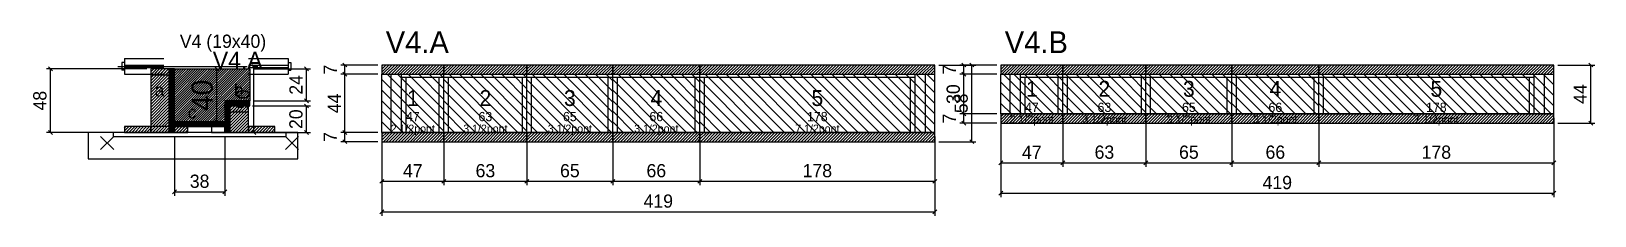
# Model space of a CAD drawing. Extents: x -69 to 1116, y -107 to 32.
import ezdxf
from ezdxf.enums import TextEntityAlignment as Align

# ---------------------------------------------------------------- set-up
doc = ezdxf.new("R2010")
doc.units = 0
for name, color, linetype in [('5', 5, 'Continuous'), ('barrote', 126, 'Continuous'), ('CONCRETO', 251, 'Continuous'), ('COTA', 241, 'Continuous'), ('Cota Seção (2x)', 241, 'Continuous'), ('detalhes', 7, 'Continuous'), ('Hachura', 251, 'Continuous'), ('Madeira', 126, 'Continuous'), ('NOMENCLATURA', 7, 'Continuous'), ('Painéis', 200, 'Continuous'), ('presilha', 224, 'Continuous'), ('Reaproveitamento', 30, 'Continuous'), ('SARR_2.2x7', 40, 'Continuous'), ('SARR_3.5x7', 81, 'Continuous'), ('SCO-___-LAJ', 224, 'Continuous'), ('TENSOR', 224, 'Continuous'), ('texto', 7, 'Continuous'), ('Texto Seção', 7, 'Continuous')]:
    doc.layers.add(name, color=color, linetype=linetype)
doc.dimstyles.new('PAINEL', dxfattribs={"dimtxt": 10, "dimasz": 3, "dimexe": 3, "dimexo": 3, "dimgap": 3, "dimtad": 1, "dimblk": 'OBLIQUE', "dimblk1": 'OBLIQUE', "dimcen": 2.5, "dimclrd": 4, "dimclre": 4, "dimclrt": 240, "dimazin": 3, "dimtfac": 1, "dimtmove": 0, "dimatfit": 3})
doc.dimstyles.new('SECAO2X', dxfattribs={"dimtxt": 16, "dimasz": 3, "dimexe": 3, "dimexo": 3, "dimgap": 3, "dimtad": 1, "dimblk": 'OBLIQUE', "dimblk1": 'OBLIQUE', "dimcen": 2.5, "dimclrd": 4, "dimclre": 4, "dimclrt": 240, "dimazin": 3, "dimtfac": 1, "dimtmove": 0, "dimatfit": 3})

# ---------------------------------------------------------------- blocks, each defined once
blk = doc.blocks.new('_OBLIQUE')
at = {"color": 0, "linetype": 'BYBLOCK'}
blk.add_line((-0.5, -0.5), (0.5, 0.5), dxfattribs=at)

msp = doc.modelspace()

# ---------------------------------------------------------------- hatches: boundary and pattern name
at = {"layer": 'COTA'}
h = msp.add_hatch(dxfattribs=at)
h.set_pattern_fill('ANSI31', scale=0.4)
h.paths.add_polyline_path([(40, -36), (40, 4), (97, 4), (97, -20), (78, -20), (78, -36)])
h = msp.add_hatch(dxfattribs=at)
h.set_pattern_fill('ANSI31', scale=0.5)
h.paths.add_polyline_path([(197, 0), (244, 0), (244, 7), (197, 7)])
h = msp.add_hatch(dxfattribs=at)
h.set_pattern_fill('ANSI31', scale=0.5)
h.paths.add_polyline_path([(244, 0), (307, 0), (307, 7), (244, 7)])
h = msp.add_hatch(dxfattribs=at)
h.set_pattern_fill('ANSI31', scale=0.5)
h.paths.add_polyline_path([(307, 0), (372, 0), (372, 7), (307, 7)])
h = msp.add_hatch(dxfattribs=at)
h.set_pattern_fill('ANSI31', scale=0.5)
h.paths.add_polyline_path([(372, 0), (438, 0), (438, 7), (372, 7)])
h = msp.add_hatch(dxfattribs=at)
h.set_pattern_fill('ANSI31', scale=0.5)
h.paths.add_polyline_path([(438, 0), (616, 0), (616, 7), (438, 7)])
h = msp.add_hatch(dxfattribs=at)
h.set_pattern_fill('ANSI31', scale=0.5)
h.paths.add_polyline_path([(666, 0), (713, 0), (713, 7), (666, 7)])
h = msp.add_hatch(dxfattribs=at)
h.set_pattern_fill('ANSI31', scale=0.5)
h.paths.add_polyline_path([(713, 0), (776, 0), (776, 7), (713, 7)])
h = msp.add_hatch(dxfattribs=at)
h.set_pattern_fill('ANSI31', scale=0.5)
h.paths.add_polyline_path([(776, 0), (841, 0), (841, 7), (776, 7)])
h = msp.add_hatch(dxfattribs=at)
h.set_pattern_fill('ANSI31', scale=0.5)
h.paths.add_polyline_path([(841, 0), (907, 0), (907, 7), (841, 7)])
h = msp.add_hatch(dxfattribs=at)
h.set_pattern_fill('ANSI31', scale=0.5)
h.paths.add_polyline_path([(907, 0), (1085, 0), (1085, 7), (907, 7)])
h = msp.add_hatch(dxfattribs=at)
h.set_pattern_fill('ANSI31', scale=0.5)
h.paths.add_polyline_path([(666, -37), (713, -37), (713, -30), (666, -30)])
h = msp.add_hatch(dxfattribs=at)
h.set_pattern_fill('ANSI31', scale=0.5)
h.paths.add_polyline_path([(713, -37), (776, -37), (776, -30), (713, -30)])
h = msp.add_hatch(dxfattribs=at)
h.set_pattern_fill('ANSI31', scale=0.5)
h.paths.add_polyline_path([(776, -37), (841, -37), (841, -30), (776, -30)])
h = msp.add_hatch(dxfattribs=at)
h.set_pattern_fill('ANSI31', scale=0.5)
h.paths.add_polyline_path([(841, -37), (907, -37), (907, -30), (841, -30)])
h = msp.add_hatch(dxfattribs=at)
h.set_pattern_fill('ANSI31', scale=0.5)
h.paths.add_polyline_path([(907, -37), (1085, -37), (1085, -30), (907, -30)])
h = msp.add_hatch(dxfattribs=at)
h.set_pattern_fill('ANSI31', scale=0.5)
h.paths.add_polyline_path([(197, -51), (244, -51), (244, -44), (197, -44)])
h = msp.add_hatch(dxfattribs=at)
h.set_pattern_fill('ANSI31', scale=0.5)
h.paths.add_polyline_path([(244, -51), (307, -51), (307, -44), (244, -44)])
h = msp.add_hatch(dxfattribs=at)
h.set_pattern_fill('ANSI31', scale=0.5)
h.paths.add_polyline_path([(307, -51), (372, -51), (372, -44), (307, -44)])
h = msp.add_hatch(dxfattribs=at)
h.set_pattern_fill('ANSI31', scale=0.5)
h.paths.add_polyline_path([(372, -51), (438, -51), (438, -44), (372, -44)])
h = msp.add_hatch(dxfattribs=at)
h.set_pattern_fill('ANSI31', scale=0.5)
h.paths.add_polyline_path([(438, -51), (616, -51), (616, -44), (438, -44)])
at = {"layer": 'Hachura'}
h = msp.add_hatch(dxfattribs=at)
h.set_pattern_fill('ANSI31', scale=0.5)
h.paths.add_polyline_path([(22, -44), (36, -44), (36, 4), (22, 4)])
h = msp.add_hatch(dxfattribs=at)
h.set_pattern_fill('ANSI31', scale=0.5)
h.paths.add_polyline_path([(22, -0.4), (36, -0.4), (36, 4), (22, 4)])
h = msp.add_hatch(dxfattribs=at)
h.set_pattern_fill('SOLID')
h.paths.add_polyline_path([(36, -44), (40, -44), (40, 4), (36, 4)])
h = msp.add_hatch(dxfattribs=at)
h.set_pattern_fill('SOLID')
h.paths.add_polyline_path([(78, -24), (97, -24), (97, -20), (78, -20)])
h = msp.add_hatch(dxfattribs=at)
h.set_pattern_fill('SOLID')
h.paths.add_polyline_path([(78, -44), (82, -44), (82, -24), (78, -24)])
h = msp.add_hatch(dxfattribs=at)
h.set_pattern_fill('ANSI31', scale=0.5)
h.paths.add_polyline_path([(82, -44), (96, -44), (96, -24), (82, -24)])
h = msp.add_hatch(dxfattribs=at)
h.set_pattern_fill('ANSI31', scale=0.5)
h.paths.add_polyline_path([(82, -28.4), (96, -28.4), (96, -24), (82, -24)])
h = msp.add_hatch(dxfattribs=at)
h.set_pattern_fill('ANSI31', scale=0.5)
h.paths.add_polyline_path([(2, -44), (22, -44), (22, -39.6), (2, -39.6)])
h = msp.add_hatch(dxfattribs=at)
h.set_pattern_fill('SOLID')
h.paths.add_polyline_path([(40, -39.6), (78, -39.6), (78, -36), (40, -36)])
h = msp.add_hatch(dxfattribs=at)
h.set_pattern_fill('ANSI31', scale=0.5)
h.paths.add_polyline_path([(40, -44), (50, -44), (50, -39.6), (40, -39.6)])
h = msp.add_hatch(dxfattribs=at)
h.set_pattern_fill('ANSI31', scale=0.5)
h.paths.add_polyline_path([(96, -44), (116, -44), (116, -39.6), (96, -39.6)])

# ---------------------------------------------------------------- linework, layer by layer
for p, q in [((2, 12), (32, 12)), ((2, 12), (2, 0)), ((96, 12), (126, 12)), ((126, 12), (126, 0)), ((0, 9), (0, 3)), ((2, 9), (0, 9)), ((2, 3), (0, 3)), ((2, 7), (32, 7)), ((2, 5), (32, 5)), ((2, 0), (32, 0)), ((96, 7), (126, 7)), ((96, 5), (126, 5)), ((96, 0), (126, 0)), ((126, 9), (128, 9)), ((126, 3), (128, 3)), ((128, 9), (128, 3))]:
    msp.add_line(p, q)
at = {"layer": 'barrote'}
msp.add_lwpolyline([(-25.5, -64), (133.5, -64), (133.5, -44), (-25.5, -44)], close=True, dxfattribs=at)
at = {"layer": 'CONCRETO'}
msp.add_lwpolyline([(40, -36), (40, 4), (97, 4), (97, -20), (78, -20), (78, -36)], close=True, dxfattribs=at)
at = {"layer": 'Madeira'}
for points in [[(22, -44), (36, -44), (36, 4), (22, 4)], [(22, -0.4), (36, -0.4), (36, 4), (22, 4)], [(82, -44), (96, -44), (96, -24), (82, -24)], [(82, -28.4), (96, -28.4), (96, -24), (82, -24)], [(2, -44), (22, -44), (22, -39.6), (2, -39.6)], [(22, -44), (36, -44), (36, -39.6), (22, -39.6)], [(40, -44), (50, -44), (50, -39.6), (40, -39.6)], [(68, -44), (78, -44), (78, -39.6), (68, -39.6)], [(96, -44), (116, -44), (116, -39.6), (96, -39.6)]]:
    msp.add_lwpolyline(points, close=True, dxfattribs=at)
at = {"layer": 'Painéis'}
for p, q in [((197, 0), (244, 0)), ((197, -44), (197, 0)), ((244, -44), (244, 0)), ((244, -44), (244, 0)), ((244, 0), (307, 0)), ((244, -44), (244, 0)), ((307, -44), (307, 0)), ((307, -44), (307, 0)), ((307, 0), (372, 0)), ((307, -44), (307, 0)), ((372, -44), (372, 0)), ((372, -44), (372, 0)), ((372, 0), (438, 0)), ((372, -44), (372, 0)), ((438, -44), (438, 0)), ((438, -44), (438, 0)), ((438, 0), (616, 0)), ((438, -44), (438, 0)), ((616, -44), (616, 0)), ((666, 0), (713, 0)), ((666, -30), (666, 0)), ((713, -30), (713, 0)), ((713, -30), (713, 0)), ((713, 0), (776, 0)), ((713, -30), (713, 0)), ((776, -30), (776, 0)), ((776, -30), (776, 0)), ((776, 0), (841, 0)), ((776, -30), (776, 0)), ((841, -30), (841, 0)), ((841, -30), (841, 0)), ((841, 0), (907, 0)), ((841, -30), (841, 0)), ((907, -30), (907, 0)), ((907, -30), (907, 0)), ((907, 0), (1085, 0)), ((907, -30), (907, 0)), ((1085, -30), (1085, 0)), ((666, -30), (713, -30)), ((713, -30), (776, -30)), ((776, -30), (841, -30)), ((841, -30), (907, -30)), ((907, -30), (1085, -30)), ((197, -44), (244, -44)), ((244, -44), (307, -44)), ((307, -44), (372, -44)), ((372, -44), (438, -44)), ((438, -44), (616, -44))]:
    msp.add_line(p, q, dxfattribs=at)
for points in [[(36, -44), (40, -44), (40, 4), (36, 4)], [(78, -24), (97, -24), (97, -20), (78, -20)], [(78, -44), (82, -44), (82, -24), (78, -24)], [(40, -39.6), (78, -39.6), (78, -36), (40, -36)]]:
    msp.add_lwpolyline(points, close=True, dxfattribs=at)
at = {"layer": 'presilha'}
for p, q in [((-16, -57), (-6, -47)), ((-16, -47), (-6, -57)), ((124, -57), (134, -47)), ((124, -47), (134, -57))]:
    msp.add_line(p, q, dxfattribs=at)
at = {"layer": 'Reaproveitamento', "color": 30}
for p, q in [((244, -43), (201, 0)), ((244, -35), (209, 0)), ((244, -27), (217, 0)), ((244, -19), (225, 0)), ((244, -11), (233, 0)), ((244, -3), (241, 0)), ((292, -44), (248, 0)), ((300, -44), (256, 0)), ((307, -43), (264, 0)), ((307, -35), (272, 0)), ((307, -27), (280, 0)), ((307, -19), (288, 0)), ((307, -11), (296, 0)), ((307, -3), (304, 0)), ((355, -44), (311, 0)), ((363, -44), (319, 0)), ((371, -44), (327, 0)), ((372, -37), (335, 0)), ((372, -29), (343, 0)), ((372, -21), (351, 0)), ((372, -13), (359, 0)), ((372, -5), (367, 0)), ((420, -44), (376, 0)), ((428, -44), (384, 0)), ((436, -44), (392, 0)), ((438, -38), (400, 0)), ((438, -30), (408, 0)), ((438, -22), (416, 0)), ((438, -14), (424, 0)), ((438, -6), (432, 0)), ((486, -44), (442, 0)), ((494, -44), (450, 0)), ((502, -44), (458, 0)), ((510, -44), (466, 0)), ((518, -44), (474, 0)), ((526, -44), (482, 0)), ((534, -44), (490, 0)), ((542, -44), (498, 0)), ((550, -44), (506, 0)), ((558, -44), (514, 0)), ((566, -44), (522, 0)), ((574, -44), (530, 0)), ((582, -44), (538, 0)), ((590, -44), (546, 0)), ((598, -44), (554, 0)), ((606, -44), (562, 0)), ((614, -44), (570, 0)), ((616, -38), (578, 0)), ((616, -30), (586, 0)), ((616, -22), (594, 0)), ((616, -14), (602, 0)), ((616, -6), (610, 0)), ((698, -30), (668, 0)), ((706, -30), (676, 0)), ((713, -29), (684, 0)), ((713, -21), (692, 0)), ((713, -13), (700, 0)), ((713, -5), (708, 0)), ((745, -30), (715, 0)), ((753, -30), (723, 0)), ((761, -30), (731, 0)), ((769, -30), (739, 0)), ((776, -29), (747, 0)), ((776, -21), (755, 0)), ((776, -13), (763, 0)), ((776, -5), (771, 0)), ((808, -30), (778, 0)), ((816, -30), (786, 0)), ((824, -30), (794, 0)), ((832, -30), (802, 0)), ((840, -30), (810, 0)), ((841, -23), (818, 0)), ((841, -15), (826, 0)), ((841, -7), (834, 0)), ((873, -30), (843, 0)), ((881, -30), (851, 0)), ((889, -30), (859, 0)), ((897, -30), (867, 0)), ((905, -30), (875, 0)), ((907, -24), (883, 0)), ((907, -16), (891, 0)), ((907, -8), (899, 0)), ((907, 0), (907, 0)), ((939, -30), (909, 0)), ((947, -30), (917, 0)), ((955, -30), (925, 0)), ((963, -30), (933, 0)), ((971, -30), (941, 0)), ((979, -30), (949, 0)), ((987, -30), (957, 0)), ((995, -30), (965, 0)), ((1003, -30), (973, 0)), ((1011, -30), (981, 0)), ((1019, -30), (989, 0)), ((1027, -30), (997, 0)), ((1035, -30), (1005, 0)), ((1043, -30), (1013, 0)), ((1051, -30), (1021, 0)), ((1059, -30), (1029, 0)), ((1067, -30), (1037, 0)), ((1075, -30), (1045, 0)), ((1083, -30), (1053, 0)), ((1085, -24), (1061, 0)), ((1085, -16), (1069, 0)), ((1085, -8), (1077, 0)), ((1085, 0), (1085, 0)), ((237, -44), (197, -4)), ((284, -44), (244, -4)), ((347, -44), (307, -4)), ((412, -44), (372, -4)), ((478, -44), (438, -4)), ((690, -30), (666, -6)), ((737, -30), (713, -6)), ((800, -30), (776, -6)), ((865, -30), (841, -6)), ((931, -30), (907, -6)), ((229, -44), (197, -12)), ((221, -44), (197, -20)), ((276, -44), (244, -12)), ((268, -44), (244, -20)), ((339, -44), (307, -12)), ((331, -44), (307, -20)), ((404, -44), (372, -12)), ((396, -44), (372, -20)), ((470, -44), (438, -12)), ((462, -44), (438, -20)), ((682, -30), (666, -14)), ((674, -30), (666, -22)), ((729, -30), (713, -14)), ((721, -30), (713, -22)), ((792, -30), (776, -14)), ((784, -30), (776, -22)), ((857, -30), (841, -14)), ((849, -30), (841, -22)), ((923, -30), (907, -14)), ((915, -30), (907, -22)), ((213, -44), (197, -28)), ((260, -44), (244, -28)), ((323, -44), (307, -28)), ((388, -44), (372, -28)), ((454, -44), (438, -28)), ((666, -30), (666, -30)), ((713, -30), (713, -30)), ((776, -30), (776, -30)), ((841, -30), (841, -30)), ((907, -30), (907, -30)), ((205, -44), (197, -36)), ((197, -44), (197, -44)), ((252, -44), (244, -36)), ((244, -44), (244, -44)), ((315, -44), (307, -36)), ((307, -44), (307, -44)), ((380, -44), (372, -36)), ((372, -44), (372, -44)), ((446, -44), (438, -36)), ((438, -44), (438, -44))]:
    msp.add_line(p, q, dxfattribs=at)
at = {"layer": 'SARR_2.2x7'}
for p, q in [((204, -44), (204, 0)), ((609, -44), (609, 0)), ((673, -30), (673, 0)), ((1078, -30), (1078, 0)), ((212, -2.2), (244, -2.2)), ((244, -2.2), (307, -2.2)), ((307, -2.2), (372, -2.2)), ((372, -2.2), (438, -2.2)), ((438, -2.2), (601, -2.2)), ((681, -2.2), (713, -2.2)), ((713, -2.2), (776, -2.2)), ((776, -2.2), (841, -2.2)), ((841, -2.2), (907, -2.2)), ((907, -2.2), (1070, -2.2))]:
    msp.add_line(p, q, dxfattribs=at)
at = {"layer": 'SARR_3.5x7'}
for p, q in [((212, -44), (212, 0)), ((244, -44), (244, 0)), ((244, -44), (244, 0)), ((307, -44), (307, 0)), ((307, -44), (307, 0)), ((372, -44), (372, 0)), ((372, -44), (372, 0)), ((438, -44), (438, 0)), ((438, -44), (438, 0)), ((601, -44), (601, 0)), ((681, -30), (681, 0)), ((713, -30), (713, 0)), ((713, -30), (713, 0)), ((776, -30), (776, 0)), ((776, -30), (776, 0)), ((841, -30), (841, 0)), ((841, -30), (841, 0)), ((907, -30), (907, 0)), ((907, -30), (907, 0)), ((1070, -30), (1070, 0)), ((215.5, -44), (215.5, -2.2)), ((240.5, -44), (240.5, -2.2)), ((247.5, -44), (247.5, -2.2)), ((303.5, -44), (303.5, -2.2)), ((310.5, -44), (310.5, -2.2)), ((368.5, -44), (368.5, -2.2)), ((375.5, -44), (375.5, -2.2)), ((434.5, -44), (434.5, -2.2)), ((441.5, -44), (441.5, -2.2)), ((597.5, -44), (597.5, -2.2)), ((684.5, -30), (684.5, -2.2)), ((709.5, -30), (709.5, -2.2)), ((716.5, -30), (716.5, -2.2)), ((772.5, -30), (772.5, -2.2)), ((779.5, -30), (779.5, -2.2)), ((837.5, -30), (837.5, -2.2)), ((844.5, -30), (844.5, -2.2)), ((903.5, -30), (903.5, -2.2)), ((910.5, -30), (910.5, -2.2)), ((1066.5, -30), (1066.5, -2.2)), ((681, -30), (684.5, -30)), ((709.5, -30), (713, -30)), ((713, -30), (716.5, -30)), ((772.5, -30), (776, -30)), ((776, -30), (779.5, -30)), ((837.5, -30), (841, -30)), ((841, -30), (844.5, -30)), ((903.5, -30), (907, -30)), ((907, -30), (910.5, -30)), ((1066.5, -30), (1070, -30)), ((212, -44), (215.5, -44)), ((240.5, -44), (244, -44)), ((244, -44), (247.5, -44)), ((303.5, -44), (307, -44)), ((307, -44), (310.5, -44)), ((368.5, -44), (372, -44)), ((372, -44), (375.5, -44)), ((434.5, -44), (438, -44)), ((438, -44), (441.5, -44)), ((597.5, -44), (601, -44))]:
    msp.add_line(p, q, dxfattribs=at)
at = {"layer": 'SCO-___-LAJ'}
for points in [[(197, 0), (244, 0), (244, 7), (197, 7)], [(244, 0), (307, 0), (307, 7), (244, 7)], [(307, 0), (372, 0), (372, 7), (307, 7)], [(372, 0), (438, 0), (438, 7), (372, 7)], [(438, 0), (616, 0), (616, 7), (438, 7)], [(666, 0), (713, 0), (713, 7), (666, 7)], [(713, 0), (776, 0), (776, 7), (713, 7)], [(776, 0), (841, 0), (841, 7), (776, 7)], [(841, 0), (907, 0), (907, 7), (841, 7)], [(907, 0), (1085, 0), (1085, 7), (907, 7)], [(666, -37), (713, -37), (713, -30), (666, -30)], [(713, -37), (776, -37), (776, -30), (713, -30)], [(776, -37), (841, -37), (841, -30), (776, -30)], [(841, -37), (907, -37), (907, -30), (841, -30)], [(907, -37), (1085, -37), (1085, -30), (907, -30)], [(-6.5, -47.2), (124.5, -47.2), (124.5, -44), (-6.5, -44)], [(197, -51), (244, -51), (244, -44), (197, -44)], [(244, -51), (307, -51), (307, -44), (244, -44)], [(307, -51), (372, -51), (372, -44), (307, -44)], [(372, -51), (438, -51), (438, -44), (372, -44)], [(438, -51), (616, -51), (616, -44), (438, -44)]]:
    msp.add_lwpolyline(points, close=True, dxfattribs=at)
at = {"layer": 'TENSOR'}
msp.add_line((-3, 6), (95, 6), dxfattribs=at)

# ---------------------------------------------------------------- texts
at = {"layer": '5'}
for s, height, p in [('2', 12, (275.5, -18)), ('3', 12, (339.5, -18)), ('1', 12, (689.5, -11)), ('2', 12, (744.5, -11)), ('3', 12, (808.5, -11)), ('4', 12, (874, -11)), ('5', 12, (996, -11)), ('1', 12, (220.5, -18)), ('4', 12, (405, -18)), ('5', 12, (527, -18)), ('47', 7, (689.5, -25)), ('63', 7, (744.5, -25)), ('65', 7, (808.5, -25)), ('66', 7, (874, -25)), ('178', 7, (996, -25)), ('47', 7, (220.5, -32)), ('63', 7, (275.5, -32)), ('65', 7, (339.5, -32)), ('66', 7, (405, -32)), ('178', 7, (527, -32))]:
    msp.add_text(s, height=height, dxfattribs=at).set_placement(p, align=Align.MIDDLE_CENTER)
at = {"layer": 'detalhes'}
for s, p in [('a', (25, -16.7)), ('b', (85, -16.7)), ('c', (50, -33.5))]:
    msp.add_text(s, height=9.6, dxfattribs=at).set_placement(p)
at = {"layer": 'NOMENCLATURA'}
for s, p in [('V4.A', (200, 16)), ('V4.B', (669, 16))]:
    msp.add_text(s, height=16.5, dxfattribs=at).set_placement(p)
at = {"layer": 'texto', "char_height": 6, "attachment_point": 5}
for s, insert in [('2 1/2pont', (689.5, -35)), ('3 1/2pont', (744.5, -35)), ('3 1/2pont', (808.5, -35)), ('3 1/2pont', (874, -35)), ('7 1/2pont', (996, -35)), ('2 1/2pont', (220.5, -42)), ('3 1/2pont', (275.5, -42)), ('3 1/2pont', (339.5, -42)), ('3 1/2pont', (405, -42)), ('7 1/2pont', (527, -42))]:
    msp.add_mtext(s, dxfattribs=dict(at, insert=insert))
at = {"layer": 'Texto Seção'}
for s, height, p in [('V4 (19x40)', 10, (44, 20)), ('V4.A', 13, (69, 4))]:
    msp.add_text(s, height=height, dxfattribs=at).set_placement(p)

# ---------------------------------------------------------------- dimensions: what is measured, and where the dimension line sits
at = {"layer": 'COTA'}
for base, p1, p2 in [((-54, -44), (2, -44), (22, 4)), ((100, -44), (96, -44), (96, 6)), ((140, -20), (97, -20), (97, 4)), ((169, 0), (197, 0), (197, 7)), ((169, -44), (197, -44), (197, 0)), ((644, -51), (616, -51), (616, 7)), ((638, 0), (666, 0), (666, 7)), ((638, -30), (666, -30), (666, 0)), ((1113, -37), (1085, -37), (1085, 7)), ((140, -44), (96, -44), (96, -24)), ((638, -37), (666, -37), (666, -30)), ((169, -51), (197, -51), (197, -44))]:
    msp.add_linear_dim(base=base, p1=p1, p2=p2, angle=90, dimstyle='PAINEL', dxfattribs=at).render()
for base, p1, p2 in [((666, -67), (666, -30), (713, -30)), ((666, -90), (666, -30), (1085, -30)), ((713, -67), (713, -30), (776, -30)), ((776, -67), (776, -30), (841, -30)), ((841, -67), (841, -30), (907, -30)), ((907, -67), (907, -30), (1085, -30)), ((40, -89), (40, -44), (78, -44)), ((197, -81), (197, -44), (244, -44)), ((197, -104), (197, -44), (616, -44)), ((244, -81), (244, -44), (307, -44)), ((307, -81), (307, -44), (372, -44)), ((372, -81), (372, -44), (438, -44)), ((438, -81), (438, -44), (616, -44))]:
    msp.add_linear_dim(base=base, p1=p1, p2=p2, dimstyle='PAINEL', dxfattribs=at).render()
at = {"layer": 'Cota Seção (2x)'}
msp.add_linear_dim(base=(72, -36), p1=(40, -36), p2=(40, 4), angle=90, dimstyle='SECAO2X', dxfattribs=at).render()

doc.saveas('drawing.dxf')
